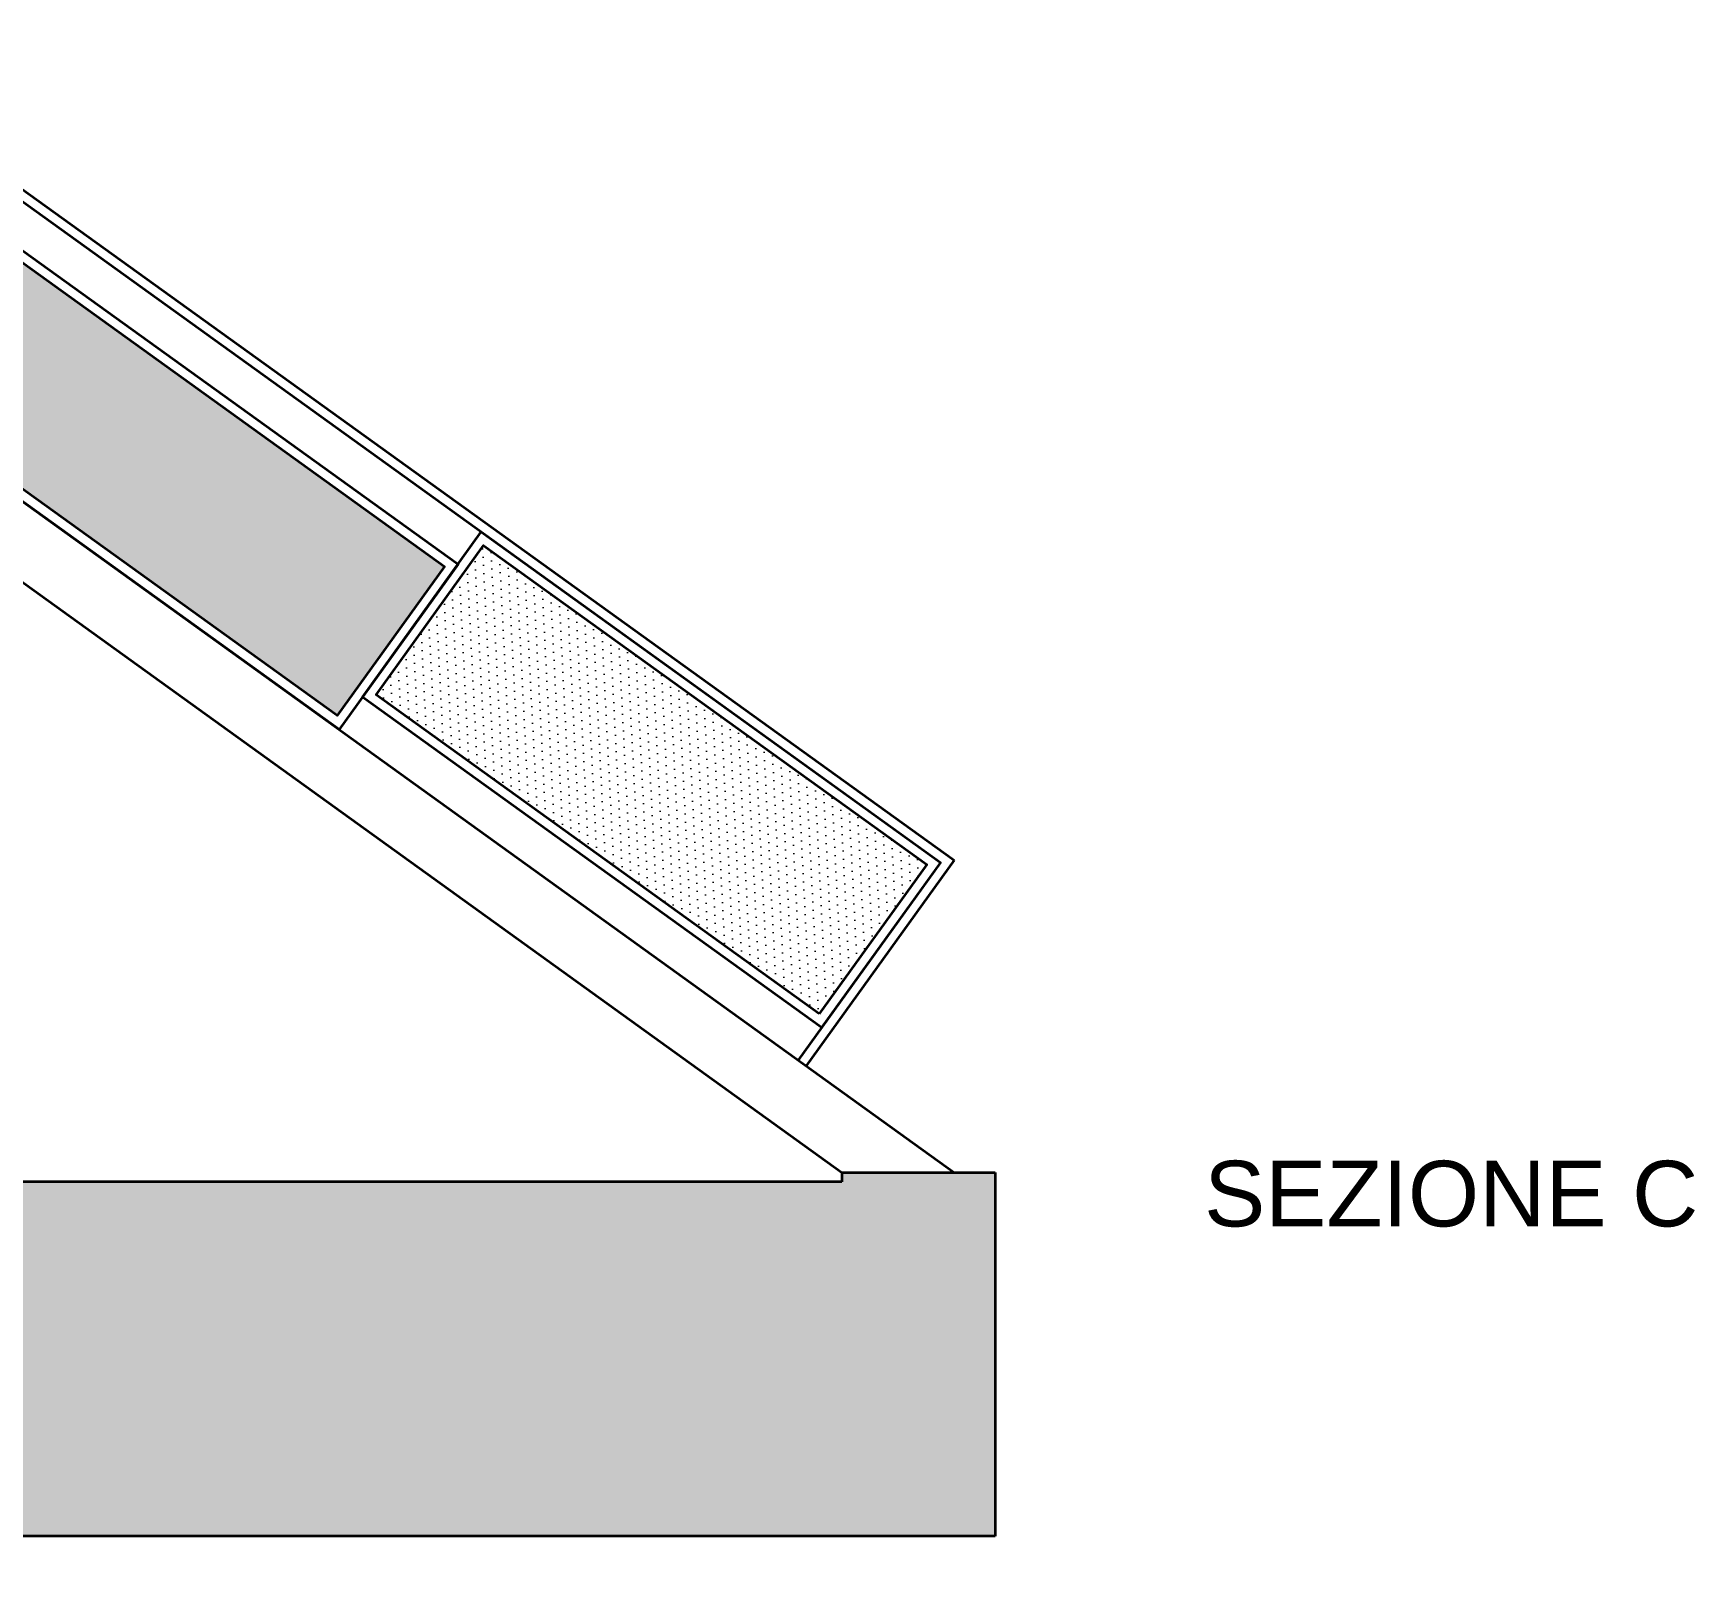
# Model space of a CAD drawing. Header units: inches. Extents: x 278 to 13058, y 15 to 10330.
# Drawn here: x 1266 to 1772, y 15 to 482 of the extents above; entities that cross this region are included whole.
import ezdxf

# ---------------------------------------------------------------- set-up
doc = ezdxf.new("R2010")
doc.units = ezdxf.units.IN
doc.header["$MEASUREMENT"] = 0
for name, color, linetype, lineweight in [('A-ELEV-MBE1', 7, 'Continuous', 35), ('A-FURN', 8, 'Continuous', 18), ('A-SECT-PATT', 8, 'Continuous', 18)]:
    doc.layers.add(name, color=color, linetype=linetype, lineweight=lineweight)
doc.styles.add('Annotativa', font='arial.ttf')
pattern_1 = [(272.916943, (-7518.312, 4841.521), (2.5603712, -1.1211598), [0, -2.5])]
pattern_2 = [(360, (277.7783, -1210.482), (3.125, 6.25), [0, -6.25])]

msp = doc.modelspace()

# ---------------------------------------------------------------- hatches: boundary and pattern name
at = {"layer": 'A-SECT-PATT'}
h = msp.add_hatch(dxfattribs=at)
h.set_pattern_fill('DOTS', color=256, scale=40, angle=362.91694, style=0)
h.set_pattern_definition([(2.91694, (-202.4506, -172.1452), (1.1211598, 2.5603712), [0, -2.5])])
h.paths.add_polyline_path([(1197.461, 458.942), (1196.316, 457.351), (1196.316, 446.742), (1196.316, 426.742), (1196.316, 406.742), (1196.316, 390.771), (1358.732, 273.879), (1391.444, 319.331)])
h = msp.add_hatch(dxfattribs=at)
h.set_pattern_fill('DOTS', color=256, scale=40, angle=362.91694, style=0)
h.set_pattern_definition([(2.91694, (-202.4506, -172.1452), (1.1211598, 2.5603712), [0, -2.5])])
h.paths.add_polyline_path([(1197.461, 458.942), (1196.316, 457.351), (1196.316, 446.742), (1196.316, 426.742), (1196.316, 406.742), (1196.316, 390.771), (1358.732, 273.879), (1391.444, 319.331)])
h = msp.add_hatch(dxfattribs=at)
h.set_pattern_fill('DOTS', color=256, scale=40, angle=362.91694, style=0)
h.set_pattern_definition(pattern_1)
h.paths.add_polyline_path([(1403.386, 325.652), (1370.674, 280.2), (1505.691, 183.027), (1538.404, 228.479)])
h = msp.add_hatch(dxfattribs=at)
h.set_pattern_fill('DOTS', color=256, scale=40, angle=362.91694, style=0)
h.set_pattern_definition(pattern_1)
h.paths.add_polyline_path([(1403.386, 325.652), (1370.674, 280.2), (1505.691, 183.027), (1538.404, 228.479)])
h = msp.add_hatch(dxfattribs=at)
h.set_pattern_fill('DOTS', color=256, scale=100, angle=90, style=0)
h.set_pattern_definition(pattern_2)
h.paths.add_polyline_path([(1559.316, 134.742), (1512.55, 134.742), (1512.55, 131.809), (1196.778, 131.809), (1196.778, 121.809), (1196.778, 106.809), (1216.695, 106.809), (1216.695, 71.809), (1141.695, 71.809), (1141.695, 106.809), (1161.611, 106.809), (1161.611, 121.809), (821.778, 121.809), (821.778, 99.309), (826.353, 99.309), (847.287, 99.309), (847.287, 64.309), (772.287, 64.309), (772.287, 99.309), (792.204, 99.309), (796.778, 99.309), (796.778, 121.809), (626.946, 121.809), (626.946, 106.809), (646.862, 106.809), (646.862, 71.809), (571.862, 71.809), (571.862, 106.809), (591.778, 106.809), (591.778, 121.809), (591.778, 131.809), (277.778, 131.809), (277.778, 23.899), (1559.316, 23.899)])
h.paths.add_polyline_path([(1178.826, 27.158), (1200.656, 27.158), (1200.656, 15.664), (1178.826, 15.664)], flags=9)
h.paths.add_polyline_path([(802.209, 26.093), (823.311, 26.093), (823.311, 14.599), (802.209, 14.599)], flags=9)
h.paths.add_polyline_path([(590.553, 26.188), (612.384, 26.188), (612.384, 14.693), (590.553, 14.693)], flags=9)
h = msp.add_hatch(dxfattribs=at)
h.set_pattern_fill('DOTS', color=256, scale=100, angle=90, style=0)
h.set_pattern_definition(pattern_2)
h.paths.add_polyline_path([(1559.316, 134.742), (1512.55, 134.742), (1512.55, 131.809), (1196.778, 131.809), (1196.778, 121.809), (1196.778, 106.809), (1216.695, 106.809), (1216.695, 71.809), (1141.695, 71.809), (1141.695, 106.809), (1161.611, 106.809), (1161.611, 121.809), (821.778, 121.809), (821.778, 99.309), (826.353, 99.309), (847.287, 99.309), (847.287, 64.309), (772.287, 64.309), (772.287, 99.309), (792.204, 99.309), (796.778, 99.309), (796.778, 121.809), (626.946, 121.809), (626.946, 106.809), (646.862, 106.809), (646.862, 71.809), (571.862, 71.809), (571.862, 106.809), (591.778, 106.809), (591.778, 121.809), (591.778, 131.809), (277.778, 131.809), (277.778, 23.899), (1559.316, 23.899)])
h.paths.add_polyline_path([(1178.826, 27.158), (1200.656, 27.158), (1200.656, 15.664), (1178.826, 15.664)], flags=9)
h.paths.add_polyline_path([(802.209, 26.093), (823.311, 26.093), (823.311, 14.599), (802.209, 14.599)], flags=9)
h.paths.add_polyline_path([(590.553, 26.188), (612.384, 26.188), (612.384, 14.693), (590.553, 14.693)], flags=9)

# ---------------------------------------------------------------- linework, layer by layer
at = {"layer": 'A-ELEV-MBE1'}
for p, q in [((1196.778, 481.742), (1546.778, 229.844)), ((1196.778, 481.742), (1546.778, 229.844)), ((1196.778, 478.046), (1542.591, 229.162)), ((1196.778, 478.046), (1542.591, 229.162)), ((1196.778, 386.742), (1546.778, 134.742)), ((1196.778, 386.742), (1546.778, 134.742)), ((1196.778, 362.097), (1512.55, 134.742)), ((1196.778, 362.097), (1512.55, 134.742)), ((1542.591, 229.162), (1499.257, 168.951)), ((1542.591, 229.162), (1499.257, 168.951)), ((1546.778, 229.844), (1501.692, 167.198)), ((1546.778, 229.844), (1501.692, 167.198)), ((1512.55, 131.809), (1196.778, 131.809)), ((1512.55, 131.809), (1196.778, 131.809)), ((1512.55, 134.742), (1559.316, 134.742)), ((1512.55, 134.742), (1512.55, 131.809)), ((1512.55, 134.742), (1559.316, 134.742)), ((1512.55, 134.742), (1512.55, 131.809)), ((1559.316, 134.742), (1559.316, 23.899)), ((1559.316, 134.742), (1559.316, 23.899)), ((1559.316, 23.899), (277.778, 23.899)), ((1559.316, 23.899), (277.778, 23.899))]:
    msp.add_line(p, q, dxfattribs=at)
for points in [[(1196.316, 462.487), (1196.778, 463.13), (1395.632, 320.013), (1359.415, 269.691), (1196.316, 387.075)], [(1196.316, 462.487), (1196.778, 463.13), (1395.632, 320.013), (1359.415, 269.691), (1196.316, 387.075)], [(1196.316, 457.351), (1197.461, 458.942), (1391.444, 319.331), (1358.732, 273.879), (1196.316, 390.771)], [(1196.316, 457.351), (1197.461, 458.942), (1391.444, 319.331), (1358.732, 273.879), (1196.316, 390.771)]]:
    msp.add_lwpolyline(points, dxfattribs=at)
for points in [[(1506.374, 178.839), (1366.487, 279.517), (1402.704, 329.839), (1542.591, 229.162)], [(1506.374, 178.839), (1366.487, 279.517), (1402.704, 329.839), (1542.591, 229.162)], [(1505.691, 183.027), (1370.674, 280.2), (1403.386, 325.652), (1538.404, 228.479)], [(1505.691, 183.027), (1370.674, 280.2), (1403.386, 325.652), (1538.404, 228.479)]]:
    msp.add_lwpolyline(points, close=True, dxfattribs=at)

# ---------------------------------------------------------------- texts
at = {"layer": 'A-FURN', "insert": (1622.942, 138.271), "char_height": 20, "attachment_point": 1, "style": 'Annotativa'}
msp.add_mtext_dynamic_manual_height_columns('SEZIONE C', width=183.25863, gutter_width=100, heights=[0], dxfattribs=at)

doc.saveas('drawing.dxf')
